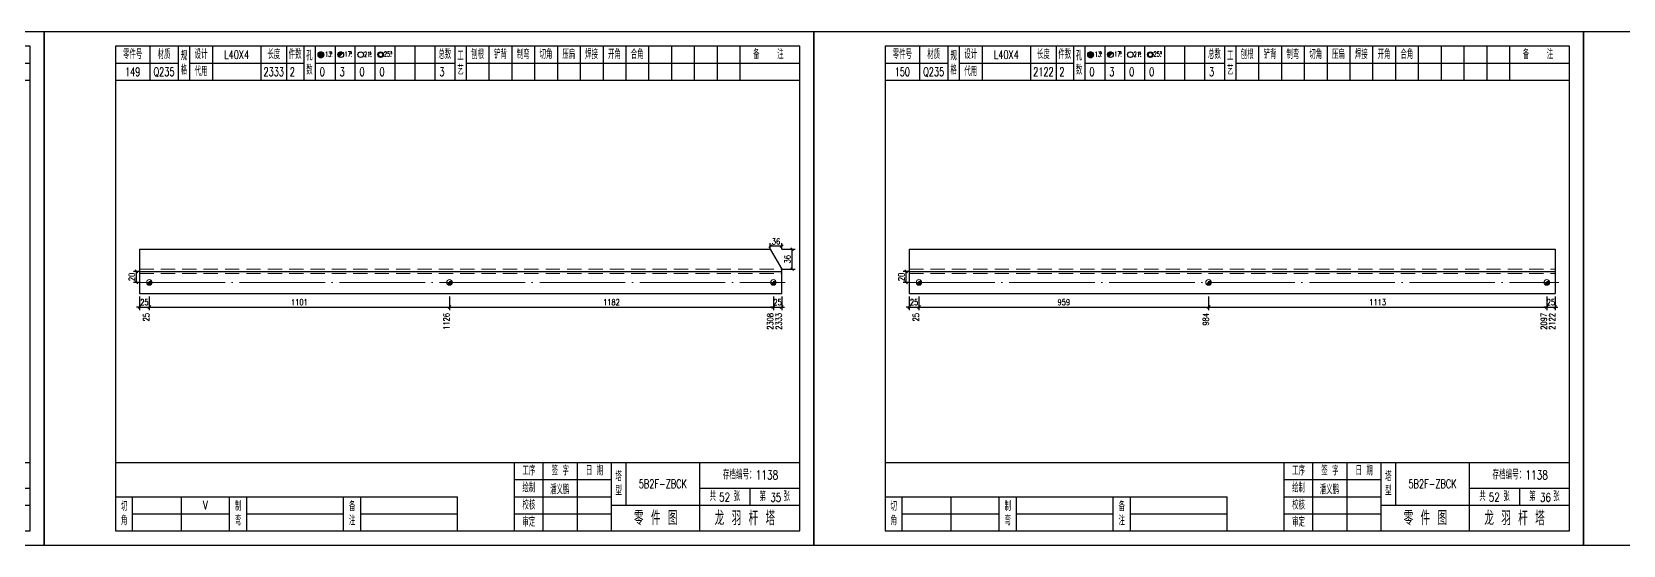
# Model space of a CAD drawing. Header units: millimetres. Extents: x 0 to 30240, y -10896 to -1348.
# Drawn here: x 9176 to 9734, y -1528 to -1348 of the extents above; entities that cross this region are included whole.
import ezdxf
from ezdxf.enums import TextEntityAlignment as Align

# ---------------------------------------------------------------- set-up
doc = ezdxf.new("R2010")
doc.units = ezdxf.units.MM
doc.header["$LTSCALE"] = 20
doc.header["$PDMODE"] = 1
doc.linetypes.add('DASHDOT2X', pattern=[1.75, 1.5, -0.125, 0, -0.125])
doc.linetypes.add('HIDDEN', pattern=[0.375, 0.25, -0.125])
for name, color, linetype, lineweight in [('1', 7, 'Continuous', 25), ('11', 3, 'Continuous', 13), ('2', 1, 'HIDDEN', 13), ('5', 1, 'Continuous', 13), ('7', 2, 'DASHDOT2X', 13)]:
    doc.layers.add(name, color=color, linetype=linetype, lineweight=lineweight)
doc.styles.get("Standard").update_dxf_attribs({"font": 'simplex', "width": 0.7, "bigfont": 'gbhzfs.shx'})
doc.styles.add('SYMBOL_TXT', font='txt.shx', dxfattribs={"width": 0.6})
doc.styles.add('TITLE_TXT', font='simplex.shx', dxfattribs={"width": 0.75, "height": 2.5, "bigfont": 'gbhzfs.shx'})
doc.dimstyles.get("Standard").update_dxf_attribs({"dimtxt": 2.1, "dimasz": 1, "dimexe": 1.05, "dimexo": 0, "dimgap": 0.63, "dimtad": 1, "dimzin": 0, "dimdsep": 46, "dimtxsty": 'standard', "dimblk": 'OBLIQUE', "dimblk1": 'OBLIQUE', "dimblk2": 'OBLIQUE', "dimcen": 0.09, "dimadec": 0, "dimazin": 0, "dimtfac": 1, "dimtdec": 1, "dimtix": 1, "dimtmove": 0, "dimatfit": 3, "dimfxl": 0, "dimtolj": 1, "dimtzin": 0, "dimarcsym": 0})
pattern_1 = [(0, (-3, 0), (0, 0.0125), [])]

# ---------------------------------------------------------------- blocks, each defined once
blk = doc.blocks.new('M12_HOLE')
h = blk.add_hatch()
h.set_pattern_fill('LINE', scale=0.1, style=0)
h.set_pattern_definition(pattern_1)
h.paths.add_polyline_path([(-5, 0, 1), (-1, 0, 1)])
at = {"color": 7}
blk.add_circle((-3, 0), 2, dxfattribs=at)
at = {"color": 7, "attachment_point": 1, "style": 'SYMBOL_TXT'}
for s, insert, char_height, width in [('13\\f??|b0|i0|c0|p54;.', (-0.1, 2.1), 3.5, 5.707), ('5', (3.7, 2.3), 1.8, 2.931)]:
    blk.add_mtext(s, dxfattribs=dict(at, insert=insert, char_height=char_height, width=width))
blk = doc.blocks.new('M16_HOLE')
h = blk.add_hatch()
h.set_pattern_fill('LINE', scale=0.1, style=0)
h.set_pattern_definition(pattern_1)
h.paths.add_polyline_path([(-1.6, 1.4, 0.668179), (-5, 0, 0.198912), (-4.4, -1.4)])
at = {"color": 7}
blk.add_circle((-3, 0), 2, dxfattribs=at)
at = {"color": 7, "attachment_point": 1, "style": 'SYMBOL_TXT'}
for s, insert, char_height, width in [('17.', (-0.4, 2.1), 3.5, 6.316), ('5', (3.6, 2.3), 1.8, 1.822)]:
    blk.add_mtext(s, dxfattribs=dict(at, insert=insert, char_height=char_height, width=width))
blk = doc.blocks.new('M20_HOLE')
at = {"color": 7}
blk.add_circle((-3, 0), 2, dxfattribs=at)
at = {"color": 7, "attachment_point": 1, "style": 'SYMBOL_TXT'}
for s, insert, char_height, width in [('21.', (-0.7, 2), 3.5, 6.074), ('5', (3.3, 2), 1.8, 1.458)]:
    blk.add_mtext(s, dxfattribs=dict(at, insert=insert, char_height=char_height, width=width))
blk = doc.blocks.new('M24_HOLE')
at = {"color": 7}
for radius in [2, 1.5]:
    blk.add_circle((-3, 0), radius, dxfattribs=at)
at = {"color": 7, "attachment_point": 1, "style": 'SYMBOL_TXT'}
for s, insert, char_height, width in [('25.', (-0.7, 2.1), 3.5, 2.429), ('5', (3.9, 2.3), 1.8, 1.944)]:
    blk.add_mtext(s, dxfattribs=dict(at, insert=insert, char_height=char_height, width=width))
blk = doc.blocks.new('JgCard')
for p, q in [((270, 180), (0, 180)), ((0, 180), (0, 0)), ((270, 0), (270, 180)), ((265, 175), (25, 175)), ((25, 175), (25, 5)), ((37, 175), (37, 163)), ((47, 175), (47, 163)), ((51, 175), (51, 163)), ((59, 175), (59, 163)), ((76, 175), (76, 163)), ((85, 175), (85, 163)), ((91, 175), (91, 163)), ((95, 175), (95, 163)), ((102, 175), (102, 163)), ((109, 175), (109, 163)), ((116, 175), (116, 163)), ((123, 175), (123, 163)), ((130, 175), (130, 163)), ((137, 175), (137, 163)), ((144, 175), (144, 163)), ((148, 175), (148, 163)), ((156, 175), (156, 163)), ((164, 175), (164, 163)), ((172, 175), (172, 163)), ((180, 175), (180, 163)), ((188, 175), (188, 163)), ((196, 175), (196, 163)), ((204, 175), (204, 163)), ((212, 175), (212, 163)), ((220, 175), (220, 163)), ((228, 175), (228, 163)), ((236, 175), (236, 163)), ((244, 175), (244, 163)), ((265, 5), (265, 175)), ((25, 169), (47, 169)), ((51, 169), (91, 169)), ((95, 169), (144, 169)), ((148, 169), (265, 169)), ((25, 163), (265, 163)), ((25, 29), (265, 29)), ((165, 5), (165, 29)), ((175, 5), (175, 29)), ((187, 5), (187, 29)), ((199, 5), (199, 29)), ((204, 29), (204, 14)), ((230, 5), (230, 29)), ((165, 23), (199, 23)), ((25, 17), (145, 17)), ((31, 5), (31, 17)), ((48, 17), (48, 5)), ((65, 5), (65, 17)), ((71, 5), (71, 17)), ((105, 5), (105, 17)), ((111, 5), (111, 17)), ((145, 5), (145, 17)), ((165, 17), (199, 17)), ((230, 20), (265, 20)), ((247.5, 20), (247.5, 14)), ((199, 14), (265, 14)), ((31, 11), (65, 11)), ((71, 11), (105, 11)), ((111, 11), (145, 11)), ((165, 11), (199, 11)), ((0, 0), (270, 0)), ((25, 5), (265, 5))]:
    blk.add_line(p, q)
blk.add_lwpolyline([(96.03, 171.99, -1), (98.03, 171.99, -1)], format="xyb", close=True)
blk.add_point((145, 96))
at = {"xscale": 0.5, "yscale": 0.5, "zscale": 0.5}
for name, p in [('M12_HOLE', (98.53, 171.99)), ('M16_HOLE', (105.5, 172)), ('M24_HOLE', (119.5, 172)), ('M20_HOLE', (112.5, 172))]:
    blk.add_blockref(name, p, dxfattribs=at)
at = {"style": 'TITLE_TXT', "width": 0.75}
for s, height, p in [('存档编号：1138', 3.076, (238.02, 23.07)), ('潘义鹏', 3, (177.45, 17.91)), ('龙 羽 杆 塔', 5, (235.17, 6.97))]:
    blk.add_text(s, height=height, dxfattribs=at).set_placement(p)
at = {"attachment_point": 5, "style": 'TITLE_TXT'}
for s, insert, char_height, width in [('零件号', (31, 172), 3, 15), ('材质', (42, 172), 3, 8), ('设计', (55, 172), 3, 8), ('长度', (80.5, 172), 3, 8), ('件数', (88, 172), 3, 6), ('总数', (140.5, 172), 3, 7), ('刨根', (152, 172), 3, 8), ('铲背', (160, 172), 3, 8), ('制弯', (168, 172), 3, 8), ('切角', (176, 172), 3, 8), ('压扁', (184, 172), 3, 8), ('焊接', (192, 172), 3, 8), ('开角', (200, 172), 3, 8), ('合角', (208, 172), 3, 8), ('备    注', (254, 172), 3, 22), ('规格', (49, 169), 3, 4), ('代用', (55, 166), 3, 8), ('孔数', (93, 169), 3, 4), ('工\\P艺', (146, 169), 3, 4), ('工序', (170, 26), 3, 10), ('签 字', (181, 26), 3, 12), ('日 期', (193, 26), 3, 12), ('塔\\P型', (201.5, 21.5), 3, 5), ('绘制', (170, 20), 3, 10), ('共    张', (238.75, 17), 3, 17.5), ('第    张', (256.25, 17), 3, 17.5), ('切\\P角', (28, 11), 3, 6), ('制\\P弯', (68, 11), 3, 6), ('备\\P注', (108, 11), 3, 6), ('校核', (170, 14), 3, 10), ('零 件 图', (214.5, 9.5), 5, 31), ('审定', (170, 8), 3, 10)]:
    blk.add_mtext(s, dxfattribs=dict(at, insert=insert, char_height=char_height, width=width))
blk = doc.blocks.new('M16')
for p, q in [((-0.71, -0.71), (0.71, 0.71)), ((-0.4, 0), (0.4, 0)), ((0, 0.4), (0, -0.4))]:
    blk.add_line(p, q)
blk.add_circle((0, 0), 1)
for radius in [0.8, 0.6, 0.4, 0.2]:
    blk.add_arc((0, 0), radius, 225, 45)
blk = doc.blocks.new('_Oblique')
at = {"color": 0, "linetype": 'ByBlock', "lineweight": -2}
blk.add_line((-0.5, -0.5), (0.5, 0.5), dxfattribs=at)
blk = doc.blocks.new('*D449')
at = {"layer": '11', "color": 0, "lineweight": -2}
for p, q in [((9213.4, -1444.36), (9212.4, -1444.36)), ((9213.4, -1440.68), (9213.4, -1445.41)), ((9213.4, -1444.36), (9216.84, -1444.36)), ((9216.84, -1440.68), (9216.84, -1445.41)), ((9216.84, -1444.36), (9217.84, -1444.36))]:
    blk.add_line(p, q, dxfattribs=at)
at = {"layer": 'Defpoints', "color": 0}
for p in [(9213.4, -1440.68), (9216.84, -1440.68), (9216.84, -1444.36)]:
    blk.add_point(p, dxfattribs=at)
at = {"layer": '11', "color": 0, "lineweight": -2}
blk.add_blockref('_Oblique', (9213.4, -1444.36), dxfattribs=at)
at = {"layer": '11', "color": 0, "lineweight": -2, "rotation": 180}
blk.add_blockref('_Oblique', (9216.84, -1444.36), dxfattribs=at)
at = {"layer": '11', "color": 0, "insert": (9215.12, -1442.68), "char_height": 2.1, "attachment_point": 5}
blk.add_mtext('\\A1;25', dxfattribs=at)
blk = doc.blocks.new('*D452')
at = {"layer": '11', "color": 0, "lineweight": -2}
for p, q in [((9435.76, -1444.36), (9434.76, -1444.36)), ((9435.76, -1440.68), (9435.76, -1445.41)), ((9435.76, -1444.36), (9438.7, -1444.36)), ((9438.7, -1440.68), (9438.7, -1445.41)), ((9438.7, -1444.36), (9439.7, -1444.36))]:
    blk.add_line(p, q, dxfattribs=at)
at = {"layer": 'Defpoints', "color": 0}
for p in [(9435.76, -1440.68), (9438.7, -1440.68), (9438.7, -1444.36)]:
    blk.add_point(p, dxfattribs=at)
at = {"layer": '11', "color": 0, "lineweight": -2}
blk.add_blockref('_Oblique', (9435.76, -1444.36), dxfattribs=at)
at = {"layer": '11', "color": 0, "lineweight": -2, "rotation": 180}
blk.add_blockref('_Oblique', (9438.7, -1444.36), dxfattribs=at)
at = {"layer": '11', "color": 0, "insert": (9437.23, -1442.68), "char_height": 2.1, "attachment_point": 5}
blk.add_mtext('\\A1;25', dxfattribs=at)
blk = doc.blocks.new('*D454')
at = {"layer": '11', "color": 0, "lineweight": -2}
for p, q in [((9434.67, -1424.09), (9434.67, -1421.99)), ((9438.7, -1423.04), (9434.67, -1423.04)), ((9438.7, -1424.09), (9438.7, -1421.99))]:
    blk.add_line(p, q, dxfattribs=at)
at = {"layer": 'Defpoints', "color": 0}
for p in [(9434.67, -1423.04), (9434.67, -1424.09), (9438.7, -1424.09)]:
    blk.add_point(p, dxfattribs=at)
at = {"layer": '11', "color": 0, "lineweight": -2, "rotation": 180}
blk.add_blockref('_Oblique', (9434.67, -1423.04), dxfattribs=at)
at = {"layer": '11', "color": 0, "lineweight": -2}
blk.add_blockref('_Oblique', (9438.7, -1423.04), dxfattribs=at)
at = {"layer": '11', "color": 0, "insert": (9436.69, -1421.36), "char_height": 2.1, "attachment_point": 5}
blk.add_mtext('\\A1;36', dxfattribs=at)
blk = doc.blocks.new('*D456')
at = {"layer": '11', "color": 0, "lineweight": -2}
for p, q in [((9483.4, -1444.36), (9482.4, -1444.36)), ((9483.4, -1440.68), (9483.4, -1445.41)), ((9483.4, -1444.36), (9486.84, -1444.36)), ((9486.84, -1440.68), (9486.84, -1445.41)), ((9486.84, -1444.36), (9487.84, -1444.36))]:
    blk.add_line(p, q, dxfattribs=at)
at = {"layer": 'Defpoints', "color": 0}
for p in [(9483.4, -1440.68), (9486.84, -1440.68), (9486.84, -1444.36)]:
    blk.add_point(p, dxfattribs=at)
at = {"layer": '11', "color": 0, "lineweight": -2}
blk.add_blockref('_Oblique', (9483.4, -1444.36), dxfattribs=at)
at = {"layer": '11', "color": 0, "lineweight": -2, "rotation": 180}
blk.add_blockref('_Oblique', (9486.84, -1444.36), dxfattribs=at)
at = {"layer": '11', "color": 0, "insert": (9485.12, -1442.68), "char_height": 2.1, "attachment_point": 5}
blk.add_mtext('\\A1;25', dxfattribs=at)
blk = doc.blocks.new('*D459')
at = {"layer": '11', "color": 0, "lineweight": -2}
for p, q in [((9707.06, -1444.36), (9706.06, -1444.36)), ((9707.06, -1440.68), (9707.06, -1445.41)), ((9707.06, -1444.36), (9710, -1444.36)), ((9710, -1440.68), (9710, -1445.41)), ((9710, -1444.36), (9711, -1444.36))]:
    blk.add_line(p, q, dxfattribs=at)
at = {"layer": 'Defpoints', "color": 0}
for p in [(9707.06, -1440.68), (9710, -1440.68), (9710, -1444.36)]:
    blk.add_point(p, dxfattribs=at)
at = {"layer": '11', "color": 0, "lineweight": -2}
blk.add_blockref('_Oblique', (9707.06, -1444.36), dxfattribs=at)
at = {"layer": '11', "color": 0, "lineweight": -2, "rotation": 180}
blk.add_blockref('_Oblique', (9710, -1444.36), dxfattribs=at)
at = {"layer": '11', "color": 0, "insert": (9708.53, -1442.68), "char_height": 2.1, "attachment_point": 5}
blk.add_mtext('\\A1;25', dxfattribs=at)

msp = doc.modelspace()

# ---------------------------------------------------------------- linework, layer by layer
at = {"layer": '1'}
for p, q in [((9213.4, -1424.093), (9213.4, -1439.633)), ((9213.4, -1424.093), (9434.673, -1424.093)), ((9434.673, -1424.093), (9438.7, -1431.086)), ((9483.4, -1424.093), (9483.4, -1439.633)), ((9483.4, -1424.093), (9710, -1424.093)), ((9710, -1424.093), (9710, -1439.633)), ((9213.4, -1431.863), (9438.7, -1431.863)), ((9438.7, -1431.863), (9438.7, -1431.086)), ((9438.7, -1439.633), (9438.7, -1431.863)), ((9483.4, -1431.863), (9710, -1431.863)), ((9213.4, -1439.633), (9438.7, -1439.633)), ((9483.4, -1439.633), (9710, -1439.633))]:
    msp.add_line(p, q, dxfattribs=at)
at = {"layer": '2'}
for p, q in [((9213.4, -1431.086), (9438.7, -1431.086)), ((9213.4, -1432.64), (9438.7, -1432.64)), ((9483.4, -1431.086), (9710, -1431.086)), ((9483.4, -1432.64), (9710, -1432.64))]:
    msp.add_line(p, q, dxfattribs=at)
at = {"layer": '7'}
for p, q in [((9213.4, -1435.748), (9439.96, -1435.748)), ((9483.4, -1435.748), (9711.26, -1435.748))]:
    msp.add_line(p, q, dxfattribs=at)

# ---------------------------------------------------------------- block references
at = {"layer": '1'}
for p in [(8910, -1527.863), (9180, -1527.863), (9450, -1527.863), (9720, -1527.863)]:
    msp.add_blockref('JgCard', p, dxfattribs=at)
at = {"layer": '5'}
for p in [(9216.84, -1435.748), (9322.153, -1435.748), (9435.76, -1435.748), (9486.84, -1435.748), (9588.455, -1435.748), (9707.06, -1435.748)]:
    msp.add_blockref('M16', p, dxfattribs=at)

# ---------------------------------------------------------------- texts
at = {"style": 'TITLE_TXT', "width": 0.75}
for s, p in [('52', (9416.734, -1512.53)), ('35', (9434.691, -1512.621)), ('52', (9686.734, -1512.53)), ('36', (9704.691, -1512.621))]:
    msp.add_text(s, height=3, dxfattribs=at).set_placement(p)
at = {"layer": '1', "width": 0.7}
for s, p in [('L40X4', (9247.5, -1355.863)), ('L40X4', (9517.5, -1355.863)), ('149', (9211, -1361.863)), ('Q235', (9222, -1361.863)), ('2333', (9260.5, -1361.863)), ('2', (9267, -1361.863)), ('0', (9277.5, -1361.863)), ('3', (9284.5, -1361.863)), ('0', (9291.5, -1361.863)), ('0', (9298.5, -1361.863)), ('3', (9319.5, -1361.863)), ('150', (9481, -1361.863)), ('Q235', (9492, -1361.863)), ('2122', (9530.5, -1361.863)), ('2', (9537, -1361.863)), ('0', (9547.5, -1361.863)), ('3', (9554.5, -1361.863)), ('0', (9561.5, -1361.863)), ('0', (9568.5, -1361.863)), ('3', (9589.5, -1361.863)), ('V', (9236.5, -1513.863))]:
    msp.add_text(s, height=3, dxfattribs=at).set_placement(p, align=Align.MIDDLE_CENTER)
for s, p in [('25', (9216.838, -1446.458)), ('1126', (9322.121, -1446.458)), ('2308', (9435.73, -1446.458)), ('2333', (9438.7, -1446.458)), ('25', (9486.84, -1446.458)), ('984', (9588.502, -1446.458)), ('2097', (9707.113, -1446.458)), ('2122', (9710, -1446.458))]:
    msp.add_text(s, height=2.1, rotation=90, dxfattribs=at).set_placement(p, align=Align.RIGHT)
at = {"layer": '1', "char_height": 3, "width": 26, "attachment_point": 5}
for insert in [(9397, -1506.363), (9667, -1506.363)]:
    msp.add_mtext('5B2F-ZBCK', dxfattribs=dict(at, insert=insert))

# ---------------------------------------------------------------- dimensions: what is measured, and where the dimension line sits
at = {"layer": '1'}
for base, p1, p2 in [((9212.35, -1431.863), (9213.35, -1435.748), (9213.35, -1431.863)), ((9482.35, -1431.863), (9483.35, -1435.748), (9483.35, -1431.863))]:
    msp.add_linear_dim(base=base, p1=p1, p2=p2, angle=90, text='20', dimstyle='standard', dxfattribs=at).render()
at = {"layer": '11'}
for base, p1, p2, text, picture, middle in [((9434.673, -1423.043), (9438.7, -1424.093), (9434.673, -1424.093), '36', '*D454', (9436.686, -1421.363)), ((9216.84, -1444.358), (9213.4, -1440.683), (9216.84, -1440.683), '25', '*D449', (9215.12, -1442.678)), ((9438.7, -1444.358), (9435.76, -1440.683), (9438.7, -1440.683), '25', '*D452', (9437.23, -1442.678)), ((9486.84, -1444.358), (9483.4, -1440.683), (9486.84, -1440.683), '25', '*D456', (9485.12, -1442.678)), ((9710, -1444.358), (9707.06, -1440.683), (9710, -1440.683), '25', '*D459', (9708.53, -1442.678))]:
    dim = msp.add_linear_dim(base=base, p1=p1, p2=p2, text=text, dimstyle='standard', dxfattribs=at)
    dim.commit()
    dim.dimension.update_dxf_attribs({"geometry": picture, "text_midpoint": middle})
msp.add_linear_dim(base=(9442.375, -1424.093), p1=(9438.7, -1431.086), p2=(9438.7, -1424.093), angle=90, text='36', dimstyle='standard', dxfattribs=at).render()
for base, p1, p2, text in [((9322.153, -1444.358), (9216.84, -1440.683), (9322.153, -1440.683), '1101'), ((9435.76, -1444.358), (9322.153, -1440.683), (9435.76, -1440.683), '1182'), ((9588.455, -1444.358), (9486.84, -1440.683), (9588.455, -1440.683), '959'), ((9707.06, -1444.358), (9588.455, -1440.683), (9707.06, -1440.683), '1113')]:
    msp.add_linear_dim(base=base, p1=p1, p2=p2, text=text, dimstyle='standard', dxfattribs=at).render()

doc.saveas('drawing.dxf')
